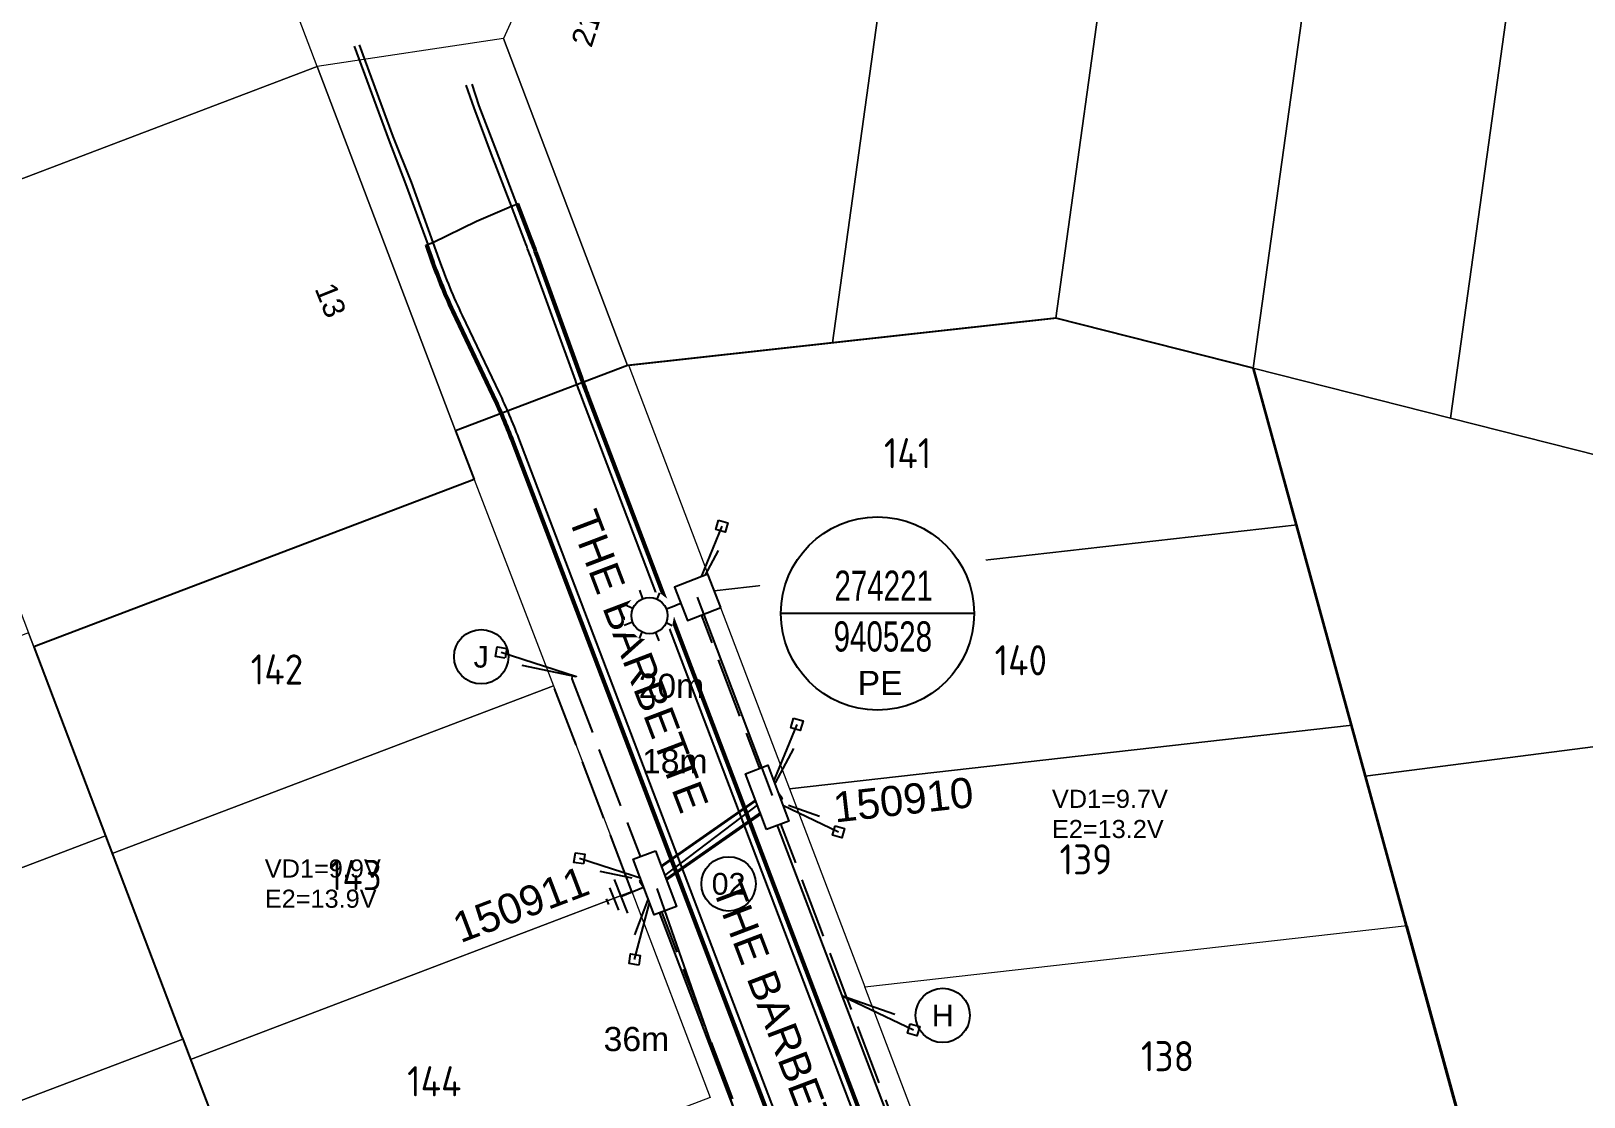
# Model space of a CAD drawing. Header units: metres. Extents: x 273044 to 274430, y 6094442 to 6095502.
# Drawn here: x 273461.7 to 273590.3, y 6095283.3 to 6095371.6 of the extents above; entities that cross this region are included whole.
import ezdxf
from ezdxf.enums import TextEntityAlignment as Align

# ---------------------------------------------------------------- set-up
doc = ezdxf.new("R2010")
doc.units = ezdxf.units.M
doc.linetypes.add('IE Trench LV', pattern=[6.5, 5, -1.5])
doc.layers.get('0').update_dxf_attribs({"color": 6})
doc.layers.add('_User Notes', color=7, linetype='Continuous', plot=False)
for name, color, linetype in [('_User_Kerbs', 7, 'Continuous'), ('Duct_SP_NEW', 2, 'Continuous'), ('Equip_LV_NEW', 2, 'Continuous'), ('Equip_SP_SL_NEW', 2, 'Continuous'), ('Mains_LV_New_R17', 2, 'Continuous'), ('Mains_LV_NEW_T84', 2, 'Continuous'), ('Notes_LV_MISC', 7, 'Continuous'), ('Notes_SL_MISC', 7, 'Continuous'), ('Notes_SP_NEW', 2, 'Continuous'), ('Services_SP_NEW', 2, 'Continuous'), ('Services_SP_NEW_UG', 2, 'Continuous'), ('SupportsUG_SP_LV_SL_NEW', 2, 'Continuous'), ('Trench_SP_NEW', 2, 'Continuous'), ('UG_Details_SP_MISC', 7, 'Continuous')]:
    doc.layers.add(name, color=color, linetype=linetype)
for name, color, linetype, lineweight in [('Cadastre Developer_SP_NEW', 2, 'Continuous', 5), ('Cadastre Land Parcels_SP_EXT', 9, 'Continuous', 5), ('Cadastre Roads_SP_EXT', 9, 'Continuous', 5), ('Cadastre Roads_SP_NEW', 2, 'Continuous', 5)]:
    doc.layers.add(name, color=color, linetype=linetype, lineweight=lineweight)
doc.styles.add('iecARIAL', font='arial.ttf', dxfattribs={"height": 2})
doc.styles.add('LotNum', font='isocp.shx', dxfattribs={"height": 1.8})
doc.styles.add('POLE_LABEL', font='arial.ttf')
doc.styles.add('RoadName', font='arial.ttf', dxfattribs={"height": 2.5})
doc.styles.add('SL_LABEL', font='arial.ttf')
doc.styles.get("Standard").update_dxf_attribs({"font": 'arial.ttf'})
doc.linetypes.add('Cable 5', pattern='A,10,-1,["o",Standard,S=2,R=0,X=-1,Y=-0.7],-1e-05,["o",Standard,S=2,R=0,X=-0.2,Y=-0.7],-1.2', length=12.20001)
doc.linetypes.add('Cable New UG', pattern='A,7,-0.25,["x",Standard,S=2,R=0,X=0.2,Y=-0.8],-2.1', length=9.35)
doc.linetypes.add('IE Trench HV', pattern='A,7,-0.2,["/",Standard,S=3,R=0,X=0.6,Y=-1.4],-2.5', length=9.7)
doc.linetypes.add('IECLCABD1', pattern='A,5.25,-0.1,["o",Standard,S=2,R=0,X=1.5,Y=-0.7],-4', length=9.35)

# ---------------------------------------------------------------- blocks, each defined once
blk = doc.blocks.new('*U39')
for tag, flags, p in [('SUBURB', 9, (1.5, 0.2)), ('STREETNAME', 9, (1.5, 0)), ('Z', 1, (1.5, -0.6)), ('LOCATION', 9, (1.5, -0.2)), ('NOTES', 9, (1.5, -0.4))]:
    blk.add_attdef(tag, text='', height=0.2, dxfattribs=dict(flags=flags)).set_placement(p, align=Align.MIDDLE_LEFT)
blk.add_wipeout([(-2.47, 3), (2.47, 3), (2.47, 1.02), (-2.47, 1.02)])
at = {"lineweight": -3}
blk.add_lwpolyline([(-2.47, 3), (2.47, 3), (2.47, 1.02), (-2.47, 1.02)], close=True, dxfattribs=at)
for tag, height, flags, p in [('ASSET_NUM', 2.5, 8, (2, 4)), ('STREET_CODE', 0.2, 9, (1.5, 2)), ('OWNED_BY', 0.2, 9, (1.5, 1.8)), ('OPERATED_BY', 0.2, 9, (1.5, 1.6)), ('STATE', 0.2, 9, (1.5, 1.2)), ('MAINTAINED_BY', 0.2, 9, (1.5, 1.4)), ('SUPPORT_TYPE', 0.2, 9, (1.5, 1)), ('USAGE', 0.2, 9, (1.5, 0.8)), ('LEGEND', 0.2, 9, (1.5, 0.6)), ('PARENT', 0.2, 9, (1.5, 0.4))]:
    blk.add_attdef(tag, text='', height=height, dxfattribs=dict(flags=flags)).set_placement(p, align=Align.MIDDLE_LEFT)
blk = doc.blocks.new('CCP_NEW')
for tag, flags, p in [('CCP_TYPE', 9, (1.5, 0)), ('ORIENTATION', 9, (1.5, -0.2)), ('STATE', 9, (1.5, -1)), ('OWNED_BY', 9, (1.5, -1.2)), ('USAGE', 9, (1.5, -0.4)), ('LEGEND', 9, (1.5, -0.6)), ('LIFE_SUPPORT', 9, (1.5, -0.8)), ('OPERATED_BY', 9, (1.5, -1.4)), ('OPERATING_VOLTAGE', 9, (1.5, -1.8)), ('CONSTRUCTED_VOLTAGE', 9, (1.5, -2)), ('Z', 1, (1.5, -2.4)), ('MAINTAINED_BY', 9, (1.5, -1.6)), ('NUMBER_OF_PHASES', 9, (1.5, -2.2))]:
    blk.add_attdef(tag, text='', height=0.2, dxfattribs=dict(flags=flags)).set_placement(p, align=Align.MIDDLE_LEFT)
blk.add_wipeout([(0, 0.57), (0.57, 0), (0, -0.57), (-0.57, 0)])
blk.add_lwpolyline([(-0.57, 0), (0, 0.57), (0.57, 0), (0, -0.57), (-0.57, 0)])
blk = doc.blocks.new('DUCT_INDICATOR')
blk.add_circle((0, 0), 2.25)
blk.add_attdef('CODE', text='', height=1.8).set_placement((0, 0), align=Align.MIDDLE_CENTER)
at = {"flags": 1}
blk.add_attdef('Z', (0, 0), '', height=0.2, dxfattribs=at)
blk = doc.blocks.new('Earth')
for p, q in [((0, -2.04), (0, 0)), ((-1.5, -2.04), (1.5, -2.04)), ((-1, -2.64), (1, -2.64)), ((-0.25, -3.24), (0.25, -3.24))]:
    blk.add_line(p, q)
blk = doc.blocks.new('COLUMN_NEW')
for tag, flags, p in [('NOTES', 9, (1.5, -2.4)), ('LABEL_ALIGNMENT', 9, (1.5, -2.6)), ('Z', 1, (1.5, -2.8))]:
    blk.add_attdef(tag, text='', height=0.2, dxfattribs=dict(flags=flags)).set_placement(p, align=Align.MIDDLE_LEFT)
blk.add_wipeout([(-1.485, -1.485), (1.485, -1.485), (1.485, 1.485), (-1.485, 1.485)])
at = {"lineweight": -3}
blk.add_lwpolyline([(-1.485, -1.485), (1.485, -1.485), (1.485, 1.485), (-1.485, 1.485)], close=True, dxfattribs=at)
for tag, height, flags, p in [('ASSET_NUM', 2.5, 8, (2, 2)), ('STREET_CODE', 0.2, 9, (1.5, 0)), ('OWNED_BY', 0.2, 9, (1.5, -0.4)), ('OPERATED_BY', 0.2, 9, (1.5, -0.6)), ('STATE', 0.2, 9, (1.5, -1)), ('COLUMN_TYPE', 0.2, 9, (1.5, -0.2)), ('USAGE', 0.2, 9, (1.5, -1.2)), ('MAINTAINED_BY', 0.2, 9, (1.5, -0.8)), ('SUBURB', 0.2, 9, (1.5, -1.8)), ('STREETNAME', 0.2, 9, (1.5, -2)), ('LEGEND', 0.2, 9, (1.5, -1.4)), ('PARENT', 0.2, 9, (1.5, -1.6)), ('LOCATION', 0.2, 9, (1.5, -2.2))]:
    blk.add_attdef(tag, text='', height=height, dxfattribs=dict(flags=flags)).set_placement(p, align=Align.MIDDLE_LEFT)
at = {"style": 'POLE_LABEL', "flags": 9}
blk.add_attdef('STRUCTURE_PLANT_NUMBER', text='', height=0.2, dxfattribs=at).set_placement((1.5, 0.242), align=Align.MIDDLE_LEFT)
blk = doc.blocks.new('SL_LANTERN_NEW')
blk.add_line((0, 0), (0, 0))
for tag, p, flags in [('Z', (0, 0), 1), ('OPERATED_BY', (0, -9.61), 9)]:
    blk.add_attdef(tag, p, '', height=0.2, dxfattribs=dict(flags=flags))
at = {"style": 'SL_LABEL', "flags": 9}
blk.add_attdef('STREET_CODE', text='', height=0.2, dxfattribs=at).set_placement((0, -0.2), align=Align.MIDDLE_LEFT)
for tag, height, flags, p in [('CONSTRUCTED_VOLTAGE', 0.2, 9, (0, -0.4)), ('CONTROL_TYPE', 0.2, 9, (0, -0.6)), ('LANTERN_PURPOSE', 0.2, 9, (0, -0.8)), ('LANTERN_TYPE', 0.2, 9, (0, -1)), ('NO_PHASES', 0.2, 9, (0, -1.2)), ('OPERATING_VOLTAGE', 0.2, 9, (0, -1.4)), ('ORIENTATION', 0.2, 9, (0, -1.6)), ('OWNED_BY', 0.2, 9, (0, -1.8)), ('STATE', 0.2, 9, (0, -2)), ('CEXIST', 0.2, 9, (0, -2.4)), ('CNEW', 0.2, 9, (0, -2.6)), ('USAGE', 0.2, 9, (0, -2.2)), ('LNUMBER', 2.5, 8, (1.2, -2.8)), ('CNUMBER', 0.2, 9, (0, -2.8)), ('CREMOVE', 0.2, 9, (0, -3)), ('CREPLACE', 0.2, 9, (0, -3.2)), ('LKINGHEIGHT', 0.2, 9, (0, -3.4)), ('LBRACKET', 0.2, 9, (0, -3.6)), ('LBRACKETVOCAB', 0.2, 9, (0, -3.8)), ('LCATEGORY', 0.2, 9, (0, -4)), ('LCHARGE1', 0.2, 9, (0, -4.2)), ('LCHARGE1PERCENT', 0.2, 9, (0, -4.4)), ('LCHARGE2', 0.2, 9, (0, -4.6)), ('LCHARGE2PERCENT', 0.2, 9, (0, -4.8)), ('LCHARGE3', 0.2, 9, (0, -5)), ('LCHARGE3PERCENT', 0.2, 9, (0, -5.2)), ('LEXIST', 0.2, 9, (0, -5.4)), ('LLAMP', 0.2, 9, (0, -5.6)), ('LLAMPVOCAB', 0.2, 9, (0, -5.8)), ('LMAST', 0.2, 9, (0, -6)), ('LMASTVOCAB', 0.2, 9, (0, -6.2)), ('LNEW', 0.2, 9, (0, -6.4)), ('LANTNUMBER', 0.2, 9, (0, -6.6)), ('LOUTREACH', 0.2, 9, (0, -7)), ('LOUTREACHVOCAB', 0.2, 9, (0, -7.2)), ('LRATECODE', 0.2, 9, (0, -7.4)), ('LREMOVE', 0.2, 9, (0, -7.6)), ('LREPLACE', 0.2, 9, (0, -7.8)), ('SUBURB', 0.2, 9, (0, -8.6)), ('STREETNAME', 0.2, 9, (0, -8.8)), ('LTYPE', 0.2, 9, (0, -8)), ('LTYPEVOCAB', 0.2, 9, (0, -8.2)), ('LEGEND', 0.2, 9, (0, -8.4)), ('LOCATION', 0.2, 9, (0, -9)), ('NOTES', 0.2, 9, (0, -9.2)), ('MAINTAINED_BY', 0.2, 9, (0, -9.86))]:
    blk.add_attdef(tag, text='', height=height, dxfattribs=dict(flags=flags)).set_placement(p, align=Align.MIDDLE_LEFT)
blk.add_wipeout([(0, 6.47), (1.46, 5.68), (2.25, 4.22), (1.46, 2.76), (0, 1.86), (-1.46, 2.76), (-2.25, 4.22), (-1.46, 5.68)])
for p, q in [((0, 5.72), (0, 6.47)), ((-1.46, 5.68), (-1.06, 5.28)), ((1.46, 5.68), (1.06, 5.28)), ((-2.25, 4.22), (-1.5, 4.22)), ((1.5, 4.22), (2.25, 4.22)), ((-1.46, 2.76), (-1.06, 3.16)), ((0, 0), (0, 2.72)), ((1.46, 2.76), (1.06, 3.16))]:
    blk.add_line(p, q)
blk.add_circle((0, 4.22), 1.5)
at = {"style": 'SL_LABEL', "flags": 8}
blk.add_attdef('ASSET_NUM', text='', height=2.5, dxfattribs=at).set_placement((2, 2), align=Align.MIDDLE_LEFT)
blk = doc.blocks.new('SLANTERN_NUM_NEW')
blk.add_line((0, 0), (8, 0))
at = {"flags": 1}
blk.add_attdef('Z', (0, 0), '', height=0.2, dxfattribs=at)
blk.add_wipeout([(-0.31, 10), (-0.94, 9.96), (-1.57, 9.88), (-2.18, 9.76), (-2.79, 9.61), (-3.39, 9.41), (-3.97, 9.18), (-4.54, 8.91), (-5.09, 8.61), (-5.62, 8.27), (-6.13, 7.91), (-6.62, 7.5), (-7.07, 7.07), (-7.5, 6.62), (-7.91, 6.13), (-8.27, 5.62), (-8.61, 5.09), (-8.91, 4.54), (-9.18, 3.97), (-9.41, 3.39), (-9.61, 2.79), (-9.76, 2.18), (-9.88, 1.57), (-9.96, 0.94), (-10, 0.31), (-10, -0.31), (-9.96, -0.94), (-9.88, -1.57), (-9.76, -2.18), (-9.61, -2.79), (-9.41, -3.39), (-9.18, -3.97), (-8.91, -4.54), (-8.61, -5.09), (-8.27, -5.62), (-7.91, -6.13), (-7.5, -6.62), (-7.07, -7.07), (-6.62, -7.5), (-6.13, -7.91), (-5.62, -8.27), (-5.09, -8.61), (-4.54, -8.91), (-3.97, -9.18), (-3.39, -9.41), (-2.79, -9.61), (-2.18, -9.76), (-1.57, -9.88), (-0.94, -9.96), (-0.31, -10), (0.31, -10), (0.94, -9.96), (1.57, -9.88), (2.18, -9.76), (2.79, -9.61), (3.39, -9.41), (3.97, -9.18), (4.54, -8.91), (5.09, -8.61), (5.62, -8.27), (6.13, -7.91), (6.62, -7.5), (7.07, -7.07), (7.5, -6.62), (7.91, -6.13), (8.27, -5.62), (8.61, -5.09), (8.91, -4.54), (9.18, -3.97), (9.41, -3.39), (9.61, -2.79), (9.76, -2.18), (9.88, -1.57), (9.96, -0.94), (10, -0.31), (10, 0.31), (9.96, 0.94), (9.88, 1.57), (9.76, 2.18), (9.61, 2.79), (9.41, 3.39), (9.18, 3.97), (8.91, 4.54), (8.61, 5.09), (8.27, 5.62), (7.91, 6.13), (7.5, 6.62), (7.07, 7.07), (6.62, 7.5), (6.13, 7.91), (5.62, 8.27), (5.09, 8.61), (4.54, 8.91), (3.97, 9.18), (3.39, 9.41), (2.79, 9.61), (2.18, 9.76), (1.57, 9.88), (0.94, 9.96), (0.31, 10)])
at = {"linetype": 'Continuous'}
blk.add_line((8, 0), (-8, 0), dxfattribs=at)
blk.add_circle((0, 0), 8, dxfattribs=at)
at = {"width": 0.7}
for tag, p in [('SNUMBER', (0.51, 1.05)), ('CNUMBER', (0.44, -3.15))]:
    blk.add_attdef(tag, text='', height=2.5, dxfattribs=at).set_placement(p, align=Align.CENTER)
at = {"layer": 'Notes_LV_MISC', "linetype": 'IECLCABD1', "insert": (-1.65, -4.75), "char_height": 2, "attachment_point": 1, "style": 'iecARIAL'}
blk.add_mtext_dynamic_manual_height_columns('PE', width=3.9653, gutter_width=10, heights=[0], dxfattribs=at)

msp = doc.modelspace()

# ---------------------------------------------------------------- linework, layer by layer
at = {"layer": '_User Notes', "color": 1, "linetype": 'Continuous'}
msp.add_lwpolyline([(273622.76864, 6095259.06347), (273584.70311, 6095264.27368), (273583.08981, 6095270.15284), (273572.20493, 6095309.82522), (273562.92718, 6095343.63718), (273546.5693, 6095347.78202), (273528.05629, 6095345.73632), (273511.08397, 6095343.86049), (273496.83345, 6095338.4449), (273498.36452, 6095334.41455), (273461.88253, 6095320.5511), (273467.83456, 6095304.88902), (273474.13709, 6095288.30245), (273474.23063, 6095288.05804), (273481.37736, 6095269.24778), (273471.74495, 6095242.79119), (273469.14159, 6095222.95413), (273686.04616, 6095193.34621)], dxfattribs=at)
at = {"layer": '_User_Kerbs', "color": 251}
for points in [[(273488.43971, 6095370.31435), (273491.3182, 6095362.52471), (273492.68138, 6095358.90122), (273494.53605, 6095353.87846)], [(273488.85925, 6095370.41721), (273491.63929, 6095362.83294), (273493.15307, 6095359.05856), (273494.94993, 6095354.04284), (273498.56339, 6095355.80824), (273501.45703, 6095357.06172), (273499.7852, 6095361.42886), (273498.37083, 6095365.19429), (273497.70717, 6095367.07008)], [(273501.99176, 6095356.99395), (273500.2242, 6095361.645), (273498.8024, 6095365.35514), (273498.21708, 6095367.15412)]]:
    msp.add_lwpolyline(points, dxfattribs=at)
at = {"layer": '_User_Kerbs', "color": 251, "flags": 128}
for points in [[(273501.45703, 6095357.06172), (273502.04539, 6095357.28696)], [(273494.35684, 6095353.83037), (273494.94993, 6095354.04284)]]:
    msp.add_lwpolyline(points, dxfattribs=at)
for points in [[(273759.98295, 6095327.09758), (273759.2759, 6095325.66456, 0.012008495), (273757.25487, 6095321.30779), (273753.9293, 6095313.66305, -0.013119613), (273751.71077, 6095308.90821), (273702.59964, 6095210.47675, -0.321440232), (273693.17126, 6095205.49632), (273539.36053, 6095226.55018, -0.414212882), (273531.70699, 6095236.63125), (273533.9563, 6095253.06405, 0.125453256), (273531.02518, 6095278.76184), (273507.29497, 6095341.20498, -0.003823918), (273506.76256, 6095342.63887), (273503.18938, 6095352.49253, 0.004433314), (273502.5701, 6095354.15418), (273501.45703, 6095357.06172)], [(273759.57939, 6095327.29669), (273758.87234, 6095325.86367, 0.012008495), (273756.84223, 6095321.4873), (273753.51666, 6095313.84255, -0.013119613), (273751.30811, 6095309.10911), (273702.19698, 6095210.67765, -0.321440232), (273693.23229, 6095205.94217), (273539.42156, 6095226.99602, -0.414212882), (273532.15283, 6095236.57022), (273534.40214, 6095253.00302, 0.125453256), (273531.44583, 6095278.92169), (273507.71561, 6095341.36484, -0.003823918), (273507.1856, 6095342.79228), (273503.61242, 6095352.64594, 0.004433314), (273502.99036, 6095354.31506), (273501.87729, 6095357.22261)], [(273759.55249, 6095327.30996), (273758.84544, 6095325.87695, 0.012008495), (273756.81472, 6095321.49926), (273753.48915, 6095313.85452, -0.013119613), (273751.28126, 6095309.1225), (273702.17013, 6095210.69104, -0.321440232), (273693.23635, 6095205.97189), (273539.42563, 6095227.02575, -0.414212882), (273532.18255, 6095236.56615), (273534.43186, 6095252.99896, 0.125453256), (273531.47388, 6095278.93235), (273507.74366, 6095341.37549, -0.003823918), (273507.21381, 6095342.80251), (273503.64063, 6095352.65617, 0.004433314), (273503.01838, 6095354.32578), (273501.90531, 6095357.23333)], [(273759.41797, 6095327.37633), (273758.71092, 6095325.94332, 0.012008495), (273756.67717, 6095321.5591), (273753.3516, 6095313.91436, -0.013119613), (273751.14704, 6095309.18947), (273702.03591, 6095210.75801, -0.321440232), (273693.2567, 6095206.1205), (273539.44597, 6095227.17436, -0.414212882), (273532.33117, 6095236.54581), (273534.58048, 6095252.97861, 0.125453256), (273531.61409, 6095278.98564), (273507.88387, 6095341.42878, -0.003823918), (273507.35482, 6095342.85364), (273503.78164, 6095352.7073, 0.004433314), (273503.15846, 6095354.37941), (273502.04539, 6095357.28696)], [(273494.94993, 6095354.04284), (273495.44463, 6095352.66194, 0.025315355), (273497.38993, 6095347.991), (273500.43702, 6095341.60566, -0.020520326), (273502.05043, 6095337.83391), (273525.32306, 6095276.59486, -0.125453256), (273527.91265, 6095253.89129), (273525.66335, 6095237.45855, -0.414214243), (273515.58226, 6095229.80499), (273489.15342, 6095233.42261, -0.00906031), (273485.57257, 6095233.97904), (273476.64048, 6095235.53323, 0.009076389), (273473.05325, 6095236.09053), (273470.88884, 6095236.38666)], [(273470.94984, 6095236.8325), (273473.11425, 6095236.53638, -0.009076389), (273476.71762, 6095235.97657), (273485.64971, 6095234.42238, 0.00906031), (273489.21445, 6095233.86845), (273515.64329, 6095230.25083, 0.414214243), (273525.21751, 6095237.51958), (273527.46681, 6095253.95232, 0.125453256), (273524.90241, 6095276.435), (273501.62978, 6095337.67405, 0.020520326), (273500.03089, 6095341.41186), (273496.98381, 6095347.79719, -0.025315355), (273495.021, 6095352.51017), (273494.5263, 6095353.89107)], [(273470.95391, 6095236.86223), (273473.11832, 6095236.5661, -0.009076389), (273476.72276, 6095236.00613), (273485.65485, 6095234.45193, 0.00906031), (273489.21851, 6095233.89818), (273515.64736, 6095230.28055, 0.414214243), (273525.18778, 6095237.52365), (273527.43708, 6095253.95639, 0.125453256), (273524.87437, 6095276.42435), (273501.60174, 6095337.6634, 0.020520326), (273500.00382, 6095341.39894), (273496.95673, 6095347.78427, -0.025315355), (273494.99276, 6095352.50005), (273494.49805, 6095353.88096)], [(273470.97424, 6095237.01084), (273473.13865, 6095236.71471, -0.009076389), (273476.74847, 6095236.15391), (273485.68056, 6095234.59971, 0.00906031), (273489.23886, 6095234.04679), (273515.6677, 6095230.42917, 0.414214243), (273525.03917, 6095237.54399), (273527.28847, 6095253.97673, 0.125453256), (273524.73415, 6095276.37106), (273501.46152, 6095337.61011, 0.020520326), (273499.86844, 6095341.33433), (273496.82136, 6095347.71967, -0.025315355), (273494.85155, 6095352.44947), (273494.35684, 6095353.83037)]]:
    msp.add_lwpolyline(points, format="xyb", dxfattribs=at)
at = {"layer": 'Cadastre Developer_SP_NEW', "color": 2}
for points in [[(273511.18507, 6095343.83313), (273518.27217, 6095325.18439), (273566.56874, 6095330.64996), (273563.01211, 6095343.61082), (273546.65897, 6095347.75471)], [(273461.88277, 6095320.55047), (273498.37295, 6095334.41776), (273504.9534, 6095317.33073), (273468.38725, 6095303.43447)], [(273468.38725, 6095303.43447), (273504.9534, 6095317.33073), (273511.43658, 6095300.2711), (273474.86995, 6095286.37533)], [(273474.86995, 6095286.37533), (273511.43658, 6095300.2711), (273517.91976, 6095283.21147), (273481.37736, 6095269.24778)]]:
    msp.add_lwpolyline(points, close=True, dxfattribs=at)
for points in [[(273518.27217, 6095325.18439), (273524.50668, 6095308.7791), (273571.12303, 6095314.0535), (273566.56874, 6095330.64996), (273518.27217, 6095325.18439)], [(273524.50668, 6095308.7791), (273530.74119, 6095292.37382), (273575.67732, 6095297.45704), (273571.12303, 6095314.0535), (273524.50668, 6095308.7791)]]:
    msp.add_lwpolyline(points, dxfattribs=at)
msp.add_lwpolyline([(273530.74119, 6095292.37382), (273575.67732, 6095297.45704), (273580.23161, 6095280.86057), (273561.26883, 6095278.80072), (273536.72372, 6095276.13448, 0.019700212), (273535.29719, 6095280.38534), (273530.74119, 6095292.37382)], format="xyb", dxfattribs=at)
at = {"layer": 'Cadastre Land Parcels_SP_EXT', "linetype": 'Continuous'}
for points in [[(273485.36884, 6095368.61579), (273478.87048, 6095385.7199), (273442.39079, 6095371.85636), (273448.64889, 6095355.38507), (273448.88827, 6095354.75526), (273485.36884, 6095368.61579)], [(273567.96205, 6095379.96759), (273551.86988, 6095382.20568), (273551.34916, 6095382.27025), (273546.5693, 6095347.78202), (273562.92718, 6095343.63718), (273567.96205, 6095379.96759)], [(273584.57327, 6095377.66494), (273567.96205, 6095379.96759), (273562.92718, 6095343.63718), (273579.28091, 6095339.49218), (273584.57327, 6095377.66494)], [(273596.99619, 6095345.16375), (273601.18439, 6095375.36326), (273584.57327, 6095377.66494), (273579.28091, 6095339.49218), (273595.63542, 6095335.34823), (273596.99619, 6095345.16375)], [(273498.36452, 6095334.41455), (273496.83345, 6095338.4449), (273485.36884, 6095368.61579), (273448.88827, 6095354.75526), (273455.04417, 6095338.55311), (273461.43777, 6095321.72001), (273461.88253, 6095320.5511), (273498.36452, 6095334.41455)], [(273467.83456, 6095304.88902), (273461.88253, 6095320.5511), (273461.43777, 6095321.72001), (273423.98191, 6095307.47867), (273424.85155, 6095304.4069), (273426.19986, 6095298.9112), (273427.35172, 6095293.37478), (273427.97367, 6095289.73556), (273467.83456, 6095304.88902)], [(273460.02631, 6095282.6595), (273474.23063, 6095288.05804), (273474.13709, 6095288.30245), (273467.83456, 6095304.88902), (273427.97367, 6095289.73556), (273428.27223, 6095287.82157), (273428.93313, 6095282.27181), (273429.39291, 6095276.70208), (273429.65472, 6095271.11849), (273460.02631, 6095282.6595)], [(273481.37736, 6095269.24778), (273474.23063, 6095288.05804), (273460.02631, 6095282.6595), (273454.89718, 6095245.09667), (273471.74495, 6095242.79119), (273481.37736, 6095269.24778)]]:
    msp.add_lwpolyline(points, close=True, dxfattribs=at)
for points in [[(273502.5627, 6095374.86851), (273500.7949, 6095370.93541), (273511.08397, 6095343.86049), (273528.05629, 6095345.73632), (273528.05629, 6095345.73632), (273533.19778, 6095382.82171)], [(273533.19778, 6095382.82171), (273528.05629, 6095345.73632), (273546.5693, 6095347.78202), (273546.5693, 6095347.78202), (273551.34916, 6095382.27025)], [(273595.63542, 6095335.34823), (273579.28091, 6095339.49218), (273562.92718, 6095343.63718), (273572.20493, 6095309.82522), (273615.72694, 6095315.43373)], [(273615.72694, 6095315.43373), (273572.20493, 6095309.82522), (273583.08981, 6095270.15284), (273620.00657, 6095306.66424)]]:
    msp.add_lwpolyline(points, dxfattribs=at)
at = {"layer": 'Cadastre Roads_SP_EXT', "linetype": 'Continuous'}
msp.add_lwpolyline([(273511.08394, 6095343.86053), (273500.79491, 6095370.93543), (273485.36887, 6095368.61581), (273496.83343, 6095338.44492), (273511.08394, 6095343.86053)], close=True, dxfattribs=at)
at = {"layer": 'Duct_SP_NEW'}
for p, q in [((273512.11747, 6095301.06882), (273523.27051, 6095308.87879)), ((273523.27051, 6095308.87879), (273523.56879, 6095308.45284)), ((273512.71402, 6095300.21692), (273523.86706, 6095308.02689)), ((273523.86706, 6095308.02689), (273523.56879, 6095308.45284)), ((273512.11747, 6095301.06882), (273512.41574, 6095300.64287)), ((273512.71402, 6095300.21692), (273512.41574, 6095300.64287))]:
    msp.add_line(p, q, dxfattribs=at)
at = {"layer": 'Mains_LV_NEW_T84', "color": 2, "linetype": 'Cable New UG', "flags": 128}
msp.add_lwpolyline([(273522.65316, 6095308.07533), (273513.34128, 6095300.99428)], dxfattribs=at)
msp.add_lwpolyline([(273733.60076, 6095244.87399), (273718.47784, 6095252.4201), (273699.41753, 6095214.21887), (273692.53195, 6095210.58166), (273538.85952, 6095231.58666), (273534.41225, 6095237.44439), (273536.50265, 6095252.71551, 0.105493023), (273534.80405, 6095275.57335, 0.009849157), (273534.15625, 6095277.63766, 0.009849144), (273533.42764, 6095279.67486), (273522.63713, 6095308.06862)], format="xyb", dxfattribs=at)
at = {"layer": 'Notes_SL_MISC', "linetype": 'Cable 5', "ltscale": 0.5}
msp.add_lwpolyline([(273523.10452, 6095308.24624), (273516.87001, 6095324.65152)], dxfattribs=at)
at = {"layer": 'Trench_SP_NEW', "linetype": 'IE Trench LV', "flags": 128}
for points in [[(273518.59223, 6095328.52317), (273516.4191, 6095324.45375), (273516.4191, 6095324.45375)], [(273506.83591, 6095318.06111), (273506.83501, 6095318.05832), (273502.33982, 6095319.00531)], [(273511.43658, 6095300.2711), (273504.9534, 6095317.33073)], [(273524.82674, 6095312.11789), (273522.65361, 6095308.04847), (273526.98564, 6095306.51975)], [(273511.6979, 6095296.67929), (273513.31819, 6095300.9987), (273508.82301, 6095301.94569)], [(273528.88813, 6095291.64319), (273528.88813, 6095291.64319), (273533.22015, 6095290.11446)]]:
    msp.add_lwpolyline(points, dxfattribs=at)
msp.add_lwpolyline([(273718.20593, 6095252.54709), (273699.19214, 6095214.4391), (273692.4356, 6095210.87005), (273539.02323, 6095231.86716), (273534.72633, 6095237.52682), (273536.79988, 6095252.67482, 0.105493042), (273535.092, 6095275.65752, 0.009849029), (273534.44066, 6095277.73311, 0.009849371), (273533.70807, 6095279.78143), (273529.15208, 6095291.76991), (273516.68305, 6095324.58047)], format="xyb", dxfattribs=at)
at = {"layer": 'UG_Details_SP_MISC'}
for p, q in [((273512.07243, 6095301.13494), (273523.23883, 6095308.92575)), ((273523.23883, 6095308.92575), (273523.58215, 6095308.43368)), ((273512.75906, 6095300.1508), (273523.92547, 6095307.94161)), ((273523.92547, 6095307.94161), (273523.58215, 6095308.43368)), ((273512.07243, 6095301.13494), (273512.41574, 6095300.64287)), ((273512.75906, 6095300.1508), (273512.41574, 6095300.64287))]:
    msp.add_line(p, q, dxfattribs=at)

# ---------------------------------------------------------------- block references
at = {"layer": 'Notes_LV_MISC', "color": 2, "linetype": 'IECLCABD1', "rotation": 291.9713425462409}
msp.add_blockref('Earth', (273512.41574, 6095300.64287), dxfattribs=at)
at = {"layer": 'Notes_SP_NEW', "linetype": 'Continuous'}
msp.add_blockref('DUCT_INDICATOR', (273519.45462, 6095300.91451), dxfattribs=at).add_auto_attribs({'CODE': '02'})

# ---------------------------------------------------------------- texts
at = {"layer": 'Cadastre Developer_SP_NEW', "color": 2, "style": 'LotNum'}
for s, p in [('141', (273532.31998, 6095335.34068)), ('140', (273541.4936, 6095318.18621)), ('142', (273479.86278, 6095317.4245)), ('139', (273546.87982, 6095301.68636)), ('143', (273486.33062, 6095300.39148)), ('138', (273553.6246, 6095285.38749)), ('144', (273492.81994, 6095283.30525))]:
    msp.add_text(s, height=2.5, dxfattribs=at).set_placement(p)
at = {"layer": 'Cadastre Land Parcels_SP_EXT'}
for s, rotation, p in [('21', 72.306717, (273508.0851, 6095370.11339)), ('13', 291.724335, (273485.13077, 6095350.23611))]:
    msp.add_text(s, height=1.8, rotation=rotation, dxfattribs=at).set_placement(p)
at = {"layer": 'Cadastre Roads_SP_NEW', "color": 2, "style": 'RoadName'}
msp.add_text('THE BARBETTE', height=2.5, rotation=290.808, dxfattribs=at).set_placement((273512.00203, 6095319.36854), align=Align.MIDDLE_CENTER)
at = {"layer": 'Notes_LV_MISC', "color": 2, "style": 'RoadName'}
msp.add_text('THE BARBETTE', height=2.5, rotation=290.808, dxfattribs=at).set_placement((273523.94935, 6095288.66437), align=Align.MIDDLE_CENTER)
at = {"layer": 'Notes_LV_MISC', "linetype": 'IE Trench HV', "lineweight": 0, "attachment_point": 1, "style": 'iecARIAL'}
for s, width, insert, char_height in [('20m', 6.0360412, (273511.99974, 6095318.32056), 2), ('18m', 6.0360412, (273512.27698, 6095312.07407), 2), ('VD1=9.7V\\PE2=13.2V', 7.5495433, (273546.24706, 6095308.709), 1.5), ('VD1=9.9V\\PE2=13.9V', 7.5495433, (273481.0289, 6095302.93515), 1.5), ('36m', 6.0360412, (273509.10101, 6095289.05822), 2)]:
    msp.add_mtext_dynamic_manual_height_columns(s, width=width, gutter_width=10, heights=[0], dxfattribs=dict(at, insert=insert, char_height=char_height))

# ---------------------------------------------------------------- next in the draw order: block references
at = {"layer": 'Services_SP_NEW', "linetype": 'IE Trench HV'}
for p, rotation in [((273518.88849, 6095330.53416), 299.0346586125819), ((273500.61414, 6095320.07949), 126.5755719754661), ((273525.123, 6095314.12887), 299.0346586125819), ((273528.55543, 6095305.2284), 299.0346586125819), ((273507.09733, 6095303.01986), 126.5755719754661), ((273511.66812, 6095294.64682), 126.5755719754661), ((273534.78994, 6095288.82311), 299.0346586125819)]:
    msp.add_blockref('CCP_NEW', p, dxfattribs=dict(at, rotation=rotation))

# ---------------------------------------------------------------- next in the draw order: linework, layer by layer
at = {"layer": 'Mains_LV_New_R17', "linetype": 'Cable 5'}
msp.add_lwpolyline([(273512.83896, 6095300.80339), (273519.33577, 6095283.7079), (273522.45014, 6095275.51259, -0.037345632), (273524.06079, 6095270.31074)], format="xyb", dxfattribs=at)
at = {"layer": 'Services_SP_NEW_UG', "color": 2, "flags": 128}
for points in [[(273518.88849, 6095330.53416), (273516.39679, 6095324.46116), (273516.39679, 6095324.46116)], [(273506.85809, 6095318.05391), (273506.85809, 6095318.05391), (273500.61414, 6095320.07949)], [(273525.123, 6095314.12887), (273522.6313, 6095308.05588), (273528.55543, 6095305.2284)], [(273511.66812, 6095294.64682), (273513.34128, 6095300.99428), (273507.09733, 6095303.01986)], [(273528.86582, 6095291.65059), (273528.86582, 6095291.65059), (273534.78994, 6095288.82311)]]:
    msp.add_lwpolyline(points, dxfattribs=at)
at = {"layer": 'Trench_SP_NEW', "linetype": 'IE Trench LV', "flags": 128}
msp.add_lwpolyline([(273506.50339, 6095318.12818), (273506.4567, 6095317.90652), (273513.0242, 6095300.87894), (273519.52273, 6095283.77894), (273522.63668, 6095275.58473, -0.037337599), (273524.25572, 6095270.35548, -0.037337599)], format="xyb", dxfattribs=at)

# ---------------------------------------------------------------- next in the draw order: block references
at = {"layer": 'Notes_SP_NEW', "linetype": 'Continuous'}
for p, values in [((273498.95626, 6095319.72928), {'CODE': 'J'}), ((273537.19718, 6095290.01149), {'CODE': 'H'})]:
    msp.add_blockref('DUCT_INDICATOR', p, dxfattribs=at).add_auto_attribs(values)

# ---------------------------------------------------------------- next in the draw order: block references
at = {"layer": 'Equip_LV_NEW'}
ref = msp.add_blockref('*U39', (273524.53227, 6095308.78882), dxfattribs=dict(at, rotation=110.7914807538031))
ref.add_attrib('ASSET_NUM', '150910', dxfattribs={"layer": '0', "height": 2.5, "rotation": 6.455}).set_placement((273528.13641, 6095307.23295), align=Align.MIDDLE_LEFT)
ref = msp.add_blockref('*U39', (273511.46217, 6095300.28081), dxfattribs=dict(at, rotation=290.7909999999999))
ref.add_attrib('ASSET_NUM', '150911', dxfattribs={"layer": '0', "height": 2.5, "rotation": 20.808}).set_placement((273496.78821, 6095297.15237), align=Align.MIDDLE_LEFT)
at = {"layer": 'Equip_SP_SL_NEW', "linetype": 'IE Trench LV'}
ref = msp.add_blockref('SL_LANTERN_NEW', (273516.83838, 6095324.65105), dxfattribs=dict(at, rotation=111.0686606951534))
ref.add_attrib('ASSET_NUM', '274221', dxfattribs={"layer": '0', "height": 2.5, "style": 'SL_LABEL'}).set_placement((273525.84146, 6095328.78361), align=Align.MIDDLE_LEFT)

# ---------------------------------------------------------------- next in the draw order: linework, layer by layer
at = {"layer": 'Notes_SL_MISC', "linetype": 'Cable 5', "ltscale": 0.5}
msp.add_lwpolyline([(273524.09633, 6095270.32938), (273513.53407, 6095300.53229)], dxfattribs=at)

# ---------------------------------------------------------------- next in the draw order: block references
at = {"layer": 'Notes_SL_MISC', "linetype": 'IE Trench LV'}
ref = msp.add_blockref('COLUMN_NEW', (273516.89654, 6095324.64943), dxfattribs=dict(at, rotation=111.069011231894))
ref.add_attrib('ASSET_NUM', '940528', dxfattribs={"layer": '0', "height": 2.5}).set_placement((273522.00492, 6095322.6105), align=Align.MIDDLE_LEFT)

# ---------------------------------------------------------------- next in the draw order: block references
ref = msp.add_blockref('SL_LANTERN_NEW', (273516.83838, 6095324.65105), dxfattribs=dict(at, rotation=111.0686606951534))
ref.add_attrib('ASSET_NUM', '274221', dxfattribs={"layer": '0', "height": 2.5, "style": 'SL_LABEL'}).set_placement((273525.84146, 6095328.78361), align=Align.MIDDLE_LEFT)

# ---------------------------------------------------------------- next in the draw order: block references
at = {"layer": 'SupportsUG_SP_LV_SL_NEW'}
ref = msp.add_blockref('COLUMN_NEW', (273516.89654, 6095324.64943), dxfattribs=dict(at, rotation=111.069011231894))
ref.add_attrib('ASSET_NUM', '940528', dxfattribs={"layer": '0', "height": 2.5}).set_placement((273522.00492, 6095322.6105), align=Align.MIDDLE_LEFT)

# ---------------------------------------------------------------- next in the draw order: linework, layer by layer
at = {"layer": 'Mains_LV_New_R17', "linetype": 'Cable 5'}
msp.add_lwpolyline([(273523.10452, 6095308.24624), (273516.87001, 6095324.65152)], dxfattribs=at)

# ---------------------------------------------------------------- next in the draw order: block references
at = {"layer": 'Notes_LV_MISC'}
msp.add_blockref('SLANTERN_NUM_NEW', (273531.79618, 6095323.31061), dxfattribs=at).add_auto_attribs({'SNUMBER': '274221', 'CNUMBER': '940528'})

doc.saveas('drawing.dxf')
